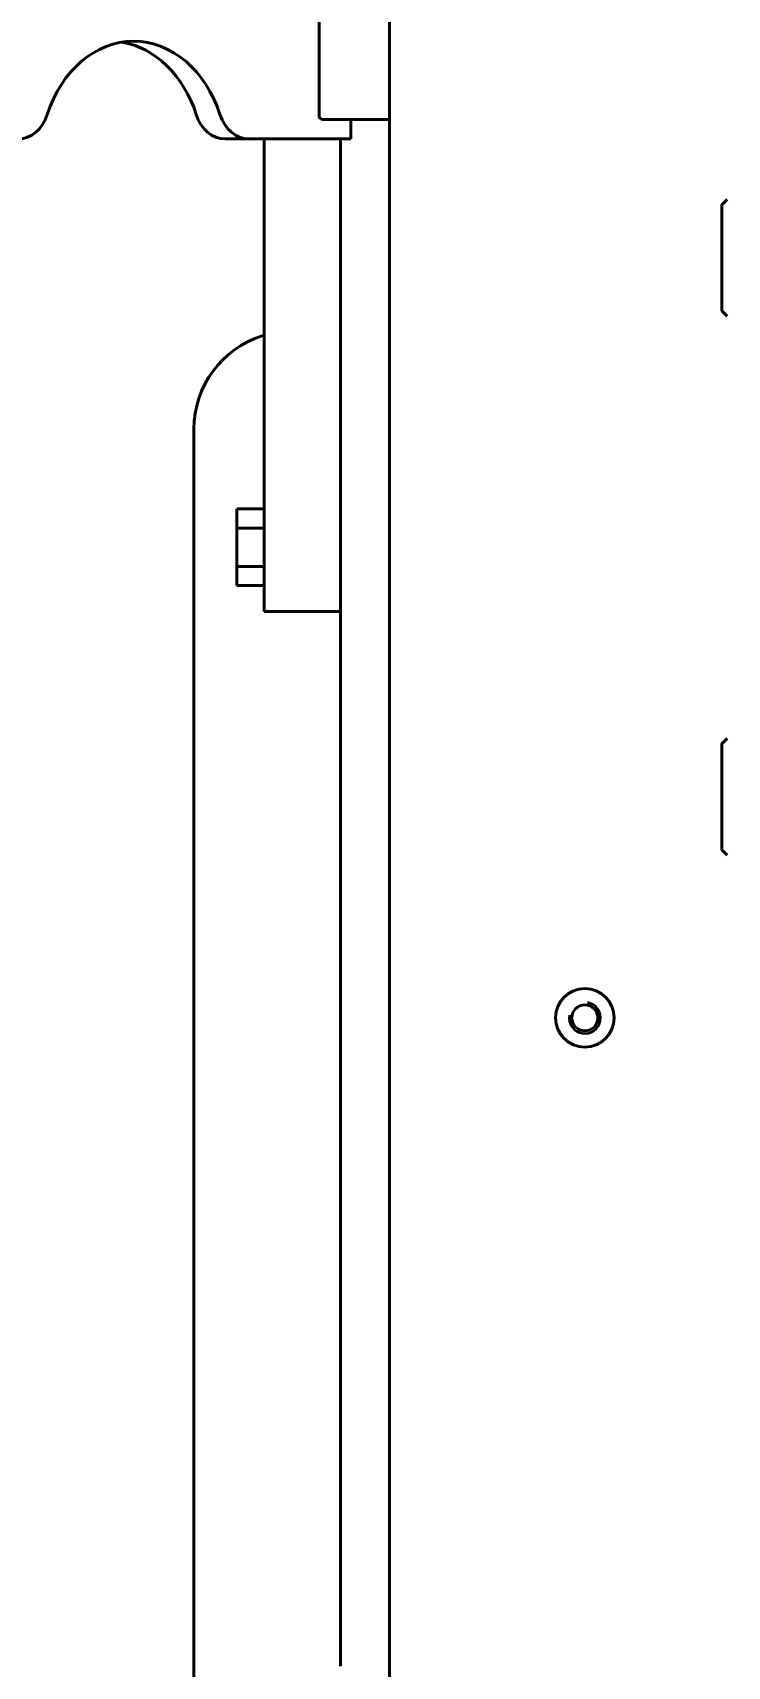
# Model space of a CAD drawing. Header units: millimetres. Extents: x 0 to 4756, y 0 to 3364.
# Drawn here: x 809.5 to 987.2, y 972.8 to 1391 of the extents above; entities that cross this region are included whole.
import ezdxf

# ---------------------------------------------------------------- set-up
doc = ezdxf.new("R2010")
doc.units = ezdxf.units.MM
doc.header["$LTSCALE"] = 4
for name, color, linetype, lineweight in [('가시적인 것(ISO)', 3, 'Continuous', 40), ('가시적인 좁은 것(ISO)', 3, 'Continuous', 35), ('치수(ISO)', 2, 'Continuous', 25)]:
    doc.layers.add(name, color=color, linetype=linetype, lineweight=lineweight)
doc.styles.add('치수 텍스트_PSTEK_POSCO', font='isocp.shx')
doc.dimstyles.new('치수_PSTEK_POSCO', dxfattribs={"dimscale": 4, "dimtxt": 5, "dimasz": 2.5, "dimexe": 2, "dimexo": 2.5, "dimgap": 1, "dimtad": 1, "dimrnd": 1e-08, "dimdsep": 46, "dimtxsty": '치수 텍스트_PSTEK_POSCO', "dimcen": 0.09, "dimdle": 10, "dimclrd": 7, "dimclre": 7, "dimclrt": 2, "dimadec": 1, "dimazin": 2, "dimtfac": 1, "dimtmove": 0, "dimatfit": 3, "dimfxl": 0, "dimtolj": 1, "dimlwd": -1, "dimlwe": -1, "dimarcsym": 0})

# ---------------------------------------------------------------- blocks, each defined once
blk = doc.blocks.new('*D23')
at = {"layer": 'Defpoints', "color": 0}
for p in [(848.47, 1536.02), (635.66, 417.82), (820.77, 417.82)]:
    blk.add_point(p, dxfattribs=at)
at = {"layer": '치수(ISO)', "color": 7}
for p, q in [((838.47, 1536.02), (627.66, 1536.02)), ((635.66, 1526.02), (635.66, 427.82)), ((810.77, 417.82), (627.66, 417.82))]:
    blk.add_line(p, q, dxfattribs=at)
for points in [[(634, 1526.02), (637.33, 1526.02), (635.66, 1536.02)], [(634, 427.82), (637.33, 427.82), (635.66, 417.82)]]:
    blk.add_solid(points, dxfattribs=at)
at = {"layer": '치수(ISO)', "color": 2, "insert": (621.66, 947.32), "char_height": 20, "attachment_point": 4, "rotation": 90, "style": '치수 텍스트_PSTEK_POSCO'}
blk.add_mtext('\\A1;1118.2', dxfattribs=at)
blk = doc.blocks.new('*D24')
at = {"layer": 'Defpoints', "color": 0}
for p in [(2145.27, 987.57), (768.27, 528.82), (2145.27, 290.29)]:
    blk.add_point(p, dxfattribs=at)
at = {"layer": '치수(ISO)', "color": 7}
for p, q in [((2145.27, 977.57), (2145.27, 282.29)), ((768.27, 518.82), (768.27, 282.29)), ((778.27, 290.29), (2135.27, 290.29))]:
    blk.add_line(p, q, dxfattribs=at)
for points in [[(778.27, 291.95), (778.27, 288.62), (768.27, 290.29)], [(2135.27, 291.95), (2135.27, 288.62), (2145.27, 290.29)]]:
    blk.add_solid(points, dxfattribs=at)
at = {"layer": '치수(ISO)', "color": 2, "insert": (1433.77, 304.29), "char_height": 20, "attachment_point": 4, "style": '치수 텍스트_PSTEK_POSCO'}
blk.add_mtext('\\A1;1377', dxfattribs=at)
blk = doc.blocks.new('*D26')
at = {"layer": 'Defpoints', "color": 0}
for p in [(901.07, 1616.02), (560.38, 419.47), (820.77, 419.47)]:
    blk.add_point(p, dxfattribs=at)
at = {"layer": '치수(ISO)', "color": 7}
for p, q in [((891.07, 1616.02), (552.38, 1616.02)), ((560.38, 1606.02), (560.38, 429.47)), ((810.77, 419.47), (552.38, 419.47))]:
    blk.add_line(p, q, dxfattribs=at)
for points in [[(558.71, 1606.02), (562.05, 1606.02), (560.38, 1616.02)], [(558.71, 429.47), (562.05, 429.47), (560.38, 419.47)]]:
    blk.add_solid(points, dxfattribs=at)
at = {"layer": '치수(ISO)', "color": 2, "insert": (546.38, 986.21), "char_height": 20, "attachment_point": 4, "rotation": 90, "style": '치수 텍스트_PSTEK_POSCO'}
blk.add_mtext('\\A1;1196.6', dxfattribs=at)

msp = doc.modelspace()

# ---------------------------------------------------------------- linework, layer by layer
at = {"layer": '가시적인 것(ISO)'}
for p, q in [((900.7692, 818.8208), (900.7692, 1488.8208)), ((882.7692, 1369.8208), (882.7692, 1427.8208)), ((889.7692, 1368.8208), (883.7692, 1368.8208)), ((900.7692, 1368.8208), (889.7692, 1368.8208)), ((890.9437, 1363.8208), (890.9437, 1368.8208)), ((858.7209, 1363.8208), (864.7961, 1363.8208)), ((864.7961, 1363.8208), (890.9437, 1363.8208)), ((868.7692, 1249.8208), (868.7692, 1363.8208)), ((888.2692, 972.8208), (888.2692, 1363.8208)), ((985.7692, 1320.0037), (985.7692, 1346.838)), ((985.8278, 1346.9794), (987.2106, 1348.3622)), ((985.8278, 1319.8622), (987.2106, 1318.4794)), ((868.7692, 1313.5543), (868.2516, 1313.3911)), ((850.7692, 1289.5482), (850.7692, 617.8208)), ((868.7692, 1269.1358), (861.7692, 1269.1358)), ((861.7692, 1264.2283), (861.7692, 1269.1358)), ((868.7692, 1264.2283), (861.7692, 1264.2283)), ((861.7692, 1254.4133), (861.7692, 1264.2283)), ((868.7692, 1254.4133), (861.7692, 1254.4133)), ((861.7692, 1249.5059), (861.7692, 1254.4133)), ((868.7692, 1249.5059), (861.7692, 1249.5059)), ((868.7692, 1242.8208), (868.7692, 1249.8208)), ((868.7692, 1242.8208), (888.2692, 1242.8208)), ((985.7692, 1182.0037), (985.7692, 1208.838)), ((985.8278, 1208.9794), (987.2106, 1210.3622)), ((985.8278, 1181.8622), (987.2106, 1180.4794))]:
    msp.add_line(p, q, dxfattribs=at)
for radius in [7.5, 3.3235]:
    msp.add_circle((950.7692, 1138.8208), radius, dxfattribs=at)
for centre, radius, start, end in [((883.7692, 1369.8208), 1, 180, 270), ((985.9692, 1346.838), 0.2, 135, 180), ((985.9692, 1320.0037), 0.2, 180, 225), ((875.7692, 1289.5482), 25, 107.5, 180), ((985.9692, 1208.838), 0.2, 135, 180), ((985.9692, 1182.0037), 0.2, 180, 225)]:
    msp.add_arc(centre, radius, start, end, dxfattribs=at)
for centre, major_axis, start_param, end_param in [((835.3427, 1358.8208), (0, 30), 5.09678575, 7.46958486), ((829.2674, 1358.8208), (0, 30), 5.09678575, 6.15536151), ((805.8893, 1373.8208), (0, -10), 0, 1.18639955), ((858.7209, 1373.8208), (0, -10), 5.09678575, 6.28318531), ((864.7961, 1373.8208), (0, -10), 5.09678575, 6.28318531)]:
    msp.add_ellipse(centre, major_axis=major_axis, ratio=0.79430029, start_param=start_param, end_param=end_param, dxfattribs=at)
at = {"layer": '가시적인 좁은 것(ISO)'}
msp.add_arc((950.7692, 1138.8208), 4, 170, 80, dxfattribs=at)

# ---------------------------------------------------------------- dimensions: what is measured, and where the dimension line sits
at = {"layer": '치수(ISO)', "color": 7}
for base, p1, p2, angle, override, picture, middle in [((560.3795, 419.4683), (901.0692, 1616.0208), (820.7692, 419.4683), 90, {"dimdec": 2, "dimlfac": 1.00004, "dimtp": 0, "dimtm": 0, "dimtdec": 2, "dimtofl": 0, "dimatfit": 1}, '*D26', (560.3795, 1017.7445)), ((635.6619, 417.8208), (848.4692, 1536.0208), (820.7692, 417.8208), 270, {"dimdec": 2, "dimtp": 0, "dimtm": 0, "dimtdec": 2, "dimtofl": 0, "dimatfit": 1}, '*D23', (635.6619, 976.9208)), ((2145.2692, 290.2878), (768.2692, 528.8208), (2145.2692, 987.5708), 180, {"dimdec": 2, "dimtp": 0, "dimtm": 0, "dimtdec": 2, "dimtofl": 0, "dimatfit": 1}, '*D24', (1456.7692, 290.2878))]:
    dim = msp.add_linear_dim(base=base, p1=p1, p2=p2, angle=angle, dimstyle='치수_PSTEK_POSCO', override=override, dxfattribs=at)
    dim.commit()
    dim.dimension.update_dxf_attribs({"geometry": picture, "text_midpoint": middle, "dimtype": 160})

doc.saveas('drawing.dxf')
